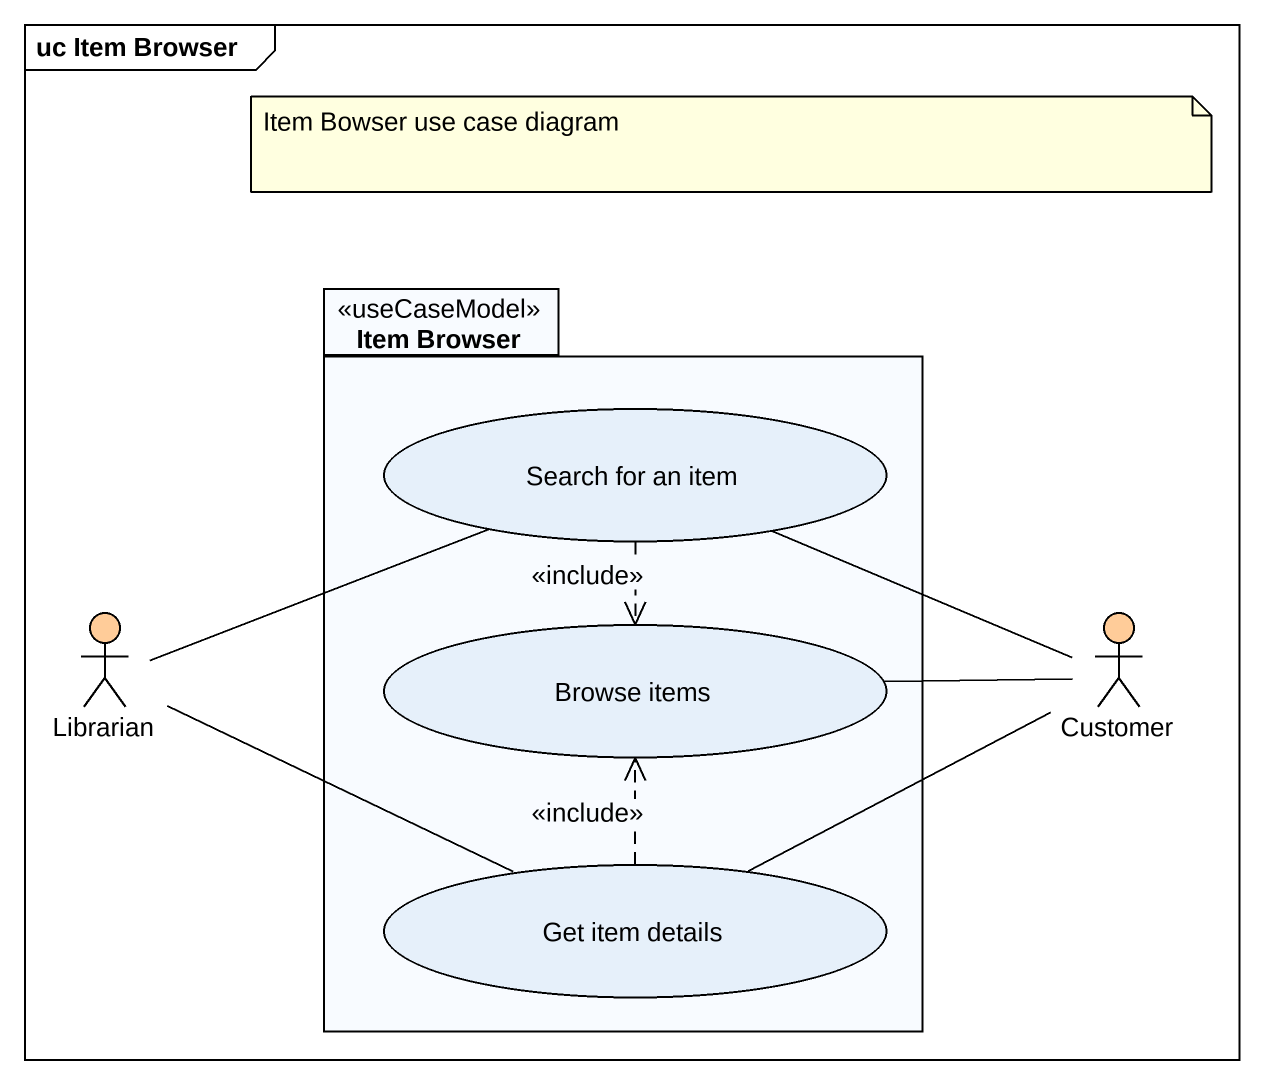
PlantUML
@startuml
mainframe uc Item Browser
package "Item Browser" as Item_Browser <<useCaseModel>> {
  usecase "Search for an item" as Search_for_an_item
  usecase "Browse items" as Browse_items
  usecase "Get item details" as Get_item_details
}
actor Librarian #FFCC99
actor Customer #FFCC99
Search_for_an_item ..> Browse_items : <<include>>
Librarian -right- Search_for_an_item
Librarian -right- Get_item_details
Customer -left- Search_for_an_item
Customer -left- Browse_items
Customer -left- Get_item_details
Get_item_details .up.> Browse_items : <<include>>
note as N1
  Item Bowser use case diagram
end note
@enduml
